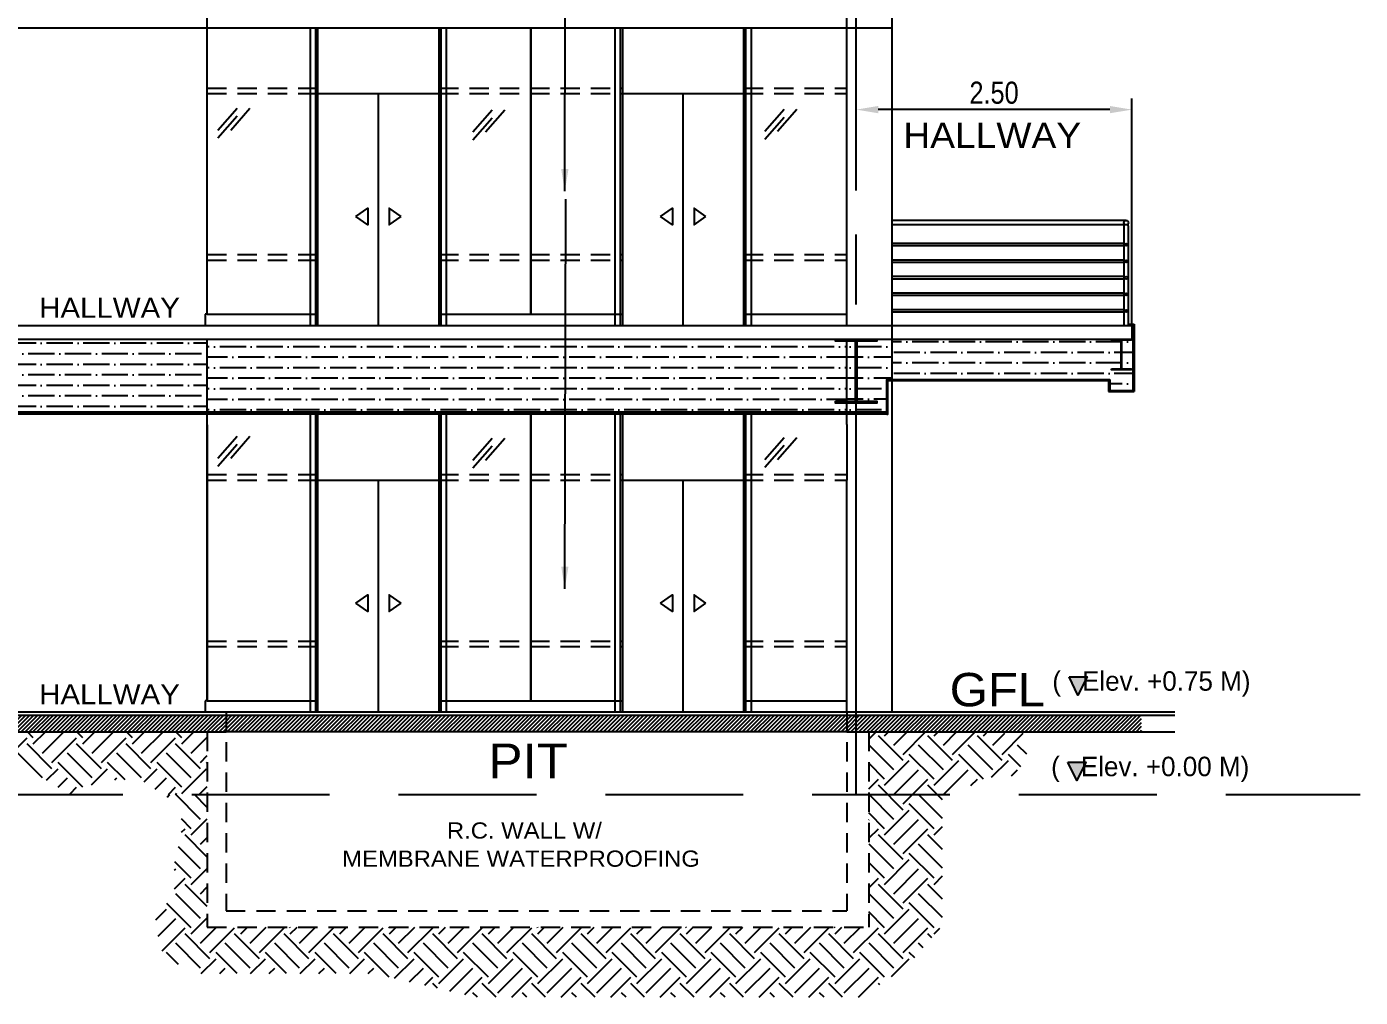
# Model space of a CAD drawing. Header units: millimetres. Extents: x 2148 to 2681, y 758 to 986.
# Drawn here: x 2439.3 to 2451.39, y 844.26 to 853.06 of the extents above; entities that cross this region are included whole.
import ezdxf

# ---------------------------------------------------------------- set-up
doc = ezdxf.new("R2010")
doc.units = ezdxf.units.MM
for name, pattern in [('27-A-2008-DD$0$LVL 11$0$xa-fp_t1_l11_39$0$HIDDEN2', [0.1875, 0.125, -0.0625]), ('CENTER2', [28.575, 19.05, -3.175, 3.175, -3.175]), ('HIDDEN', [0.375, 0.25, -0.125])]:
    doc.linetypes.add(name, pattern=pattern)
for name, color, linetype in [('A-DETAILS', 1, 'Continuous'), ('A-Hatch', 253, 'Continuous'), ('A-Stairs', 1, 'Continuous'), ('A-Wall', 4, 'Continuous'), ('cladding', 2, 'Continuous'), ('D', 1, 'Continuous'), ('DR', 7, 'Continuous'), ('ELAYOUT', 4, 'Continuous'), ('hacht', 8, 'Continuous'), ('HATCH', 8, 'Continuous'), ('S_GRID LINES', 252, 'Continuous')]:
    doc.layers.add(name, color=color, linetype=linetype)
doc.styles.add('ARIALNW', font='ARIALN.TTF')
doc.styles.add('MMTX$0$ESMX$0$X-OPTA1D', font='x-opta1d')
doc.dimstyles.new('DIM 100', dxfattribs={"dimtxt": 0.2, "dimasz": 0.2, "dimexe": 0.1, "dimexo": 0, "dimgap": 0.05, "dimtad": 1, "dimzin": 0, "dimdsep": 46, "dimtxsty": 'ARIALNW', "dimcen": 0.09, "dimclrd": 6, "dimclre": 6, "dimclrt": 13, "dimadec": 0, "dimazin": 0, "dimtfac": 1, "dimtofl": 0, "dimtmove": 2, "dimatfit": 3, "dimfxl": 1, "dimtolj": 1, "dimtzin": 0, "dimarcsym": 0})
pattern_1 = [(45, (-20.25471, -9.28747), (-0.01796051224, 0.01796051224), [])]

# ---------------------------------------------------------------- blocks, each defined once
blk = doc.blocks.new('*D2660')
at = {"layer": 'A-Wall', "color": 6, "linetype": 'ByBlock', "lineweight": -2, "transparency": 16777216}
for p, q in [((2446.823, 851.574), (2446.823, 852.407)), ((2449.123, 852.307), (2447.023, 852.307)), ((2449.323, 850.352), (2449.323, 852.407))]:
    blk.add_line(p, q, dxfattribs=at)
at = {"layer": 'A-Wall', "color": 6, "transparency": 16777216}
for points in [[(2447.023, 852.34), (2447.023, 852.274), (2446.823, 852.307)], [(2449.123, 852.34), (2449.123, 852.274), (2449.323, 852.307)]]:
    blk.add_solid(points, dxfattribs=at)
at = {"layer": 'Defpoints', "color": 0, "transparency": 16777216}
for p in [(2446.823, 852.307), (2446.823, 851.574, 0), (2449.323, 850.352, 0)]:
    blk.add_point(p, dxfattribs=at)
at = {"layer": 'A-Wall', "color": 13, "transparency": 16777216, "insert": (2448.073, 852.459), "char_height": 0.2, "attachment_point": 5, "style": 'ARIALNW'}
blk.add_mtext('\\A1;2.50', dxfattribs=at)

msp = doc.modelspace()

# ---------------------------------------------------------------- hatches: boundary and pattern name
for points in [[(2448.7540371, 847.1657204), (2448.9167856, 847.1657204), (2448.8336344, 846.9995264)], [(2448.7430233, 846.3911705), (2448.9057717, 846.3911705), (2448.8226205, 846.2249765)]]:
    msp.add_hatch(color=2).paths.add_polyline_path(points)
at = {"layer": 'hacht'}
h = msp.add_hatch(dxfattribs=at)
h.set_pattern_fill('ANSI36', color=256, scale=0.03, angle=135, style=0)
h.set_pattern_definition([(180, (2.59545, 3e-13), (-0.1666875, -0.09525), [0.238125, -0.047625, 0, -0.047625])])
h.paths.add_polyline_path([(2449.1217386, 849.8616522), (2449.1217386, 849.7616522), (2449.3327137, 849.7616522), (2449.3327137, 850.3516522), (2449.3227137, 850.3516522), (2449.3227137, 850.2266522), (2449.3174694, 850.2266522), (2449.3174694, 850.2177217), (2449.2334716, 850.2177217, 0.3905999764), (2449.230021, 850.2144998), (2449.230021, 849.9602876, 0.3924389572), (2449.2334939, 849.9570657), (2449.3174694, 849.9570657), (2449.3174694, 849.9481352), (2449.1369829, 849.9481352), (2449.1369829, 849.9570657), (2449.2212034, 849.9570657, 0.3843510591), (2449.2246675, 849.9601901), (2449.2246675, 850.2145973, 0.3825220671), (2449.2212256, 850.2177217), (2449.1369829, 850.2177217), (2449.1369829, 850.2266522), (2447.1477137, 850.2266522), (2447.1477137, 849.8616522)])
h = msp.add_hatch(dxfattribs=at)
h.set_pattern_fill('ANSI36', color=256, scale=0.03, angle=135, style=0)
h.set_pattern_definition([(180, (-20.25471, -30.30235), (-0.1666875, -0.09525), [0.238125, -0.047625, 0, -0.047625])])
h.paths.add_polyline_path([(2437.6753349, 850.2266522), (2437.6211727, 850.2266522), (2437.6211727, 850.1766521), (2437.6160165, 850.1766521), (2437.6160165, 849.4686765), (2437.6753349, 849.4686765)])
h.paths.add_polyline_path([(2439.1718458, 849.5486765), (2440.9389087, 849.5486765), (2440.9389087, 850.2266522), (2439.1718458, 850.2266522)])
h.paths.add_polyline_path([(2438.5003803, 849.5686765), (2439.1718458, 849.5686765), (2439.1718458, 850.2266522), (2438.5003803, 850.2266522)])
h.paths.add_polyline_path([(2437.6753349, 849.5686765), (2438.5003803, 849.5686765), (2438.5003803, 850.2266522), (2437.6753349, 850.2266522)])
h = msp.add_hatch(dxfattribs=at)
h.set_pattern_fill('ANSI36', color=256, scale=0.03, angle=135, style=0)
h.set_pattern_definition([(180, (212.51139, -84.34058), (-0.1666875, -0.09525), [0.238125, -0.047625, 0, -0.047625])])
h.paths.add_polyline_path([(2440.9389087, 849.5486765), (2446.7369789, 849.5486765), (2446.7369789, 850.2266522), (2440.9389087, 850.2266522)])
h = msp.add_hatch(dxfattribs=at)
h.set_pattern_fill('ANSI36', color=256, scale=0.03, angle=135, style=0)
h.set_pattern_definition([(180, (-20.25471, -40.81127), (-0.1666875, -0.09525), [0.238125, -0.047625, 0, -0.047625])])
h.paths.add_polyline_path([(2447.1007204, 849.8616522), (2447.1477137, 849.8616522), (2447.1477137, 850.2266522), (2446.7369789, 850.2266522), (2446.7369789, 849.5686765), (2447.1007204, 849.5686765)])
h = msp.add_hatch(dxfattribs=at)
h.set_pattern_fill('EARTH', color=256, scale=0.05, angle=45, style=0)
h.set_pattern_definition([(45, (-16.12157, 3e-13), (3e-17, 0.449012806), [0.3175, -0.3175]), (45, (-16.20576, 0.0842), (3e-17, 0.449012806), [0.3175, -0.3175]), (45, (-16.28995, 0.16838), (3e-17, 0.449012806), [0.3175, -0.3175]), (135, (-16.28995, 0.2245), (-0.449012806, 3e-17), [0.3175, -0.3175]), (135, (-16.20576, 0.3087), (-0.449012806, 3e-17), [0.3175, -0.3175]), (135, (-16.12157, 0.3929), (-0.449012806, 3e-17), [0.3175, -0.3175])])
h.paths.add_polyline_path([(2438.1088204, 846.0986765), (2438.5220769, 846.2769287), (2439.0118598, 846.3992955), (2439.4098109, 846.2692812), (2439.708271, 846.0986765), (2439.9761204, 846.2310414), (2440.3434609, 846.2310414), (2440.5347838, 846.0986765), (2440.9389087, 846.0986765), (2440.9389087, 846.6676818), (2437.8227137, 846.6676818), (2437.8227137, 846.0986765)])
h = msp.add_hatch(dxfattribs=at)
h.set_pattern_fill('EARTH', color=256, scale=0.05, angle=45, style=0)
h.set_pattern_definition([(45, (212.5114, -84.34058), (3e-17, 0.449012806), [0.3175, -0.3175]), (45, (212.4272, -84.2564), (3e-17, 0.449012806), [0.3175, -0.3175]), (45, (212.343, -84.1722), (3e-17, 0.449012806), [0.3175, -0.3175]), (135, (212.343, -84.11607), (-0.449012806, 3e-17), [0.3175, -0.3175]), (135, (212.4272, -84.03188), (-0.449012806, 3e-17), [0.3175, -0.3175]), (135, (212.5114, -83.9477), (-0.449012806, 3e-17), [0.3175, -0.3175])])
h.paths.add_polyline_path([(2447.605403, 846.07737), (2448.0837054, 846.2685407), (2448.2750276, 846.2685407), (2448.4116845, 846.5552954), (2448.355088, 846.6540016), (2447.4409399, 846.6676818), (2446.9366972, 846.6676818), (2446.9366972, 844.8967427), (2445.8725735, 844.8967427), (2445.8725735, 844.2612508), (2446.8811163, 844.2612508), (2447.3184198, 844.5753158), (2447.605403, 844.9166925), (2447.605403, 845.3809635), (2447.605403, 845.7633036)])
h.paths.add_polyline_path([(2440.9389087, 846.0986765), (2440.5577925, 846.0986765), (2440.7059095, 845.8766769), (2440.7059095, 845.7271557), (2440.6417756, 845.4815132), (2440.6417756, 845.2145099), (2440.460408, 844.9459318), (2440.5352283, 844.6629083), (2440.6741793, 844.5614478), (2440.7970961, 844.4760061), (2442.453395, 844.4760061), (2443.3826672, 844.2612508), (2445.8725735, 844.2612508), (2445.8725735, 844.8967427), (2440.9389087, 844.8967427)])
at = {"layer": 'HATCH', "ltscale": 0.5}
h = msp.add_hatch(dxfattribs=at)
h.set_pattern_fill('ANSI31', color=256, scale=0.018605, style=0)
h.set_pattern_definition([(135, (-145913.9638013, 5963.920944), (0.00164446852256, 0.00164446852256), [])])
edge = h.paths.add_edge_path()
edge.add_line((2446.6347069, 849.6650136), (2446.8101663, 849.6650136))
edge.add_arc((2446.8101663, 849.6722691), 0.0072555, 270.00000003, 365.90273289)
edge.add_line((2446.8173832, 849.6730152), (2446.8173832, 850.2000457))
edge.add_arc((2446.8101663, 850.2007918), 0.0072555, 354.09726717, 450.36544536)
edge.add_line((2446.81012, 850.2080471), (2446.6347069, 850.2080471))
edge.add_line((2446.6347069, 850.2080471), (2446.6347069, 850.2266522))
edge.add_line((2446.6347069, 850.2266522), (2447.0107204, 850.2266522))
edge.add_line((2447.0107204, 850.2266522), (2447.0107204, 850.2080471))
edge.add_line((2447.0107204, 850.2080471), (2446.8358177, 850.2080471))
edge.add_arc((2446.8357714, 850.2007918), 0.0072555, 89.63455483, 184.29209345)
edge.add_line((2446.8285363, 850.2002488), (2446.8285363, 849.6728121))
edge.add_arc((2446.8357714, 849.6722691), 0.0072555, 175.7079065, 269.99999978)
edge.add_line((2446.8357714, 849.6650136), (2447.0107204, 849.6650136))
edge.add_line((2447.0107204, 849.6650136), (2447.0107204, 849.6464086))
edge.add_line((2447.0107204, 849.6464086), (2446.6347069, 849.6464086))
edge.add_line((2446.6347069, 849.6464086), (2446.6347069, 849.6650136))
h = msp.add_hatch(dxfattribs=at)
h.set_pattern_fill('ANSI31', color=256, scale=0.00893, style=0)
h.set_pattern_definition([(135, (-68763.950301, 3304.7999123), (0.000789344890829, 0.000789344890829), [])])
edge = h.paths.add_edge_path()
edge.add_line((2449.1369829, 849.9570657), (2449.2212034, 849.9570657))
edge.add_arc((2449.2212034, 849.9605483), 0.0034826, 270.00000003, 365.90273289)
edge.add_line((2449.2246675, 849.9609064), (2449.2246675, 850.213881))
edge.add_arc((2449.2212034, 850.2142392), 0.0034826, 354.09726717, 450.36544536)
edge.add_line((2449.2211812, 850.2177217), (2449.1369829, 850.2177217))
edge.add_line((2449.1369829, 850.2177217), (2449.1369829, 850.2266522))
edge.add_line((2449.1369829, 850.2266522), (2449.3174694, 850.2266522))
edge.add_line((2449.3174694, 850.2266522), (2449.3174694, 850.2177217))
edge.add_line((2449.3174694, 850.2177217), (2449.2335161, 850.2177217))
edge.add_arc((2449.2334939, 850.2142392), 0.0034826, 89.63455483, 184.29209345)
edge.add_line((2449.230021, 850.2139785), (2449.230021, 849.9608089))
edge.add_arc((2449.2334939, 849.9605483), 0.0034826, 175.7079065, 269.99999978)
edge.add_line((2449.2334939, 849.9570657), (2449.3174694, 849.9570657))
edge.add_line((2449.3174694, 849.9570657), (2449.3174694, 849.9481352))
edge.add_line((2449.3174694, 849.9481352), (2449.1369829, 849.9481352))
edge.add_line((2449.1369829, 849.9481352), (2449.1369829, 849.9570657))
at = {"layer": 'HATCH'}
h = msp.add_hatch(dxfattribs=at)
h.set_pattern_fill('ANSI31', color=256, scale=0.008, style=0)
h.set_pattern_definition(pattern_1)
h.paths.add_polyline_path([(2436.9901393, 846.8190308), (2436.9901393, 846.6676818), (2441.1089812, 846.6676818), (2441.1089812, 846.8190308)])
h = msp.add_hatch(dxfattribs=at)
h.set_pattern_fill('ANSI31', color=256, scale=0.008, style=0)
h.set_pattern_definition(pattern_1)
h.paths.add_polyline_path([(2446.7369789, 846.6676818), (2446.7369789, 846.8190308), (2441.1089812, 846.8190308), (2441.1089812, 846.6676818)])
h = msp.add_hatch(dxfattribs=at)
h.set_pattern_fill('ANSI31', color=256, scale=0.008, style=0)
h.set_pattern_definition([(45, (-20.25471, 3e-13), (-0.01796051224, 0.01796051224), [])])
h.paths.add_polyline_path([(2449.4106203, 846.8190308), (2446.7369789, 846.8190308), (2446.7369789, 846.6676818), (2449.4106203, 846.6676818)])

# ---------------------------------------------------------------- linework, layer by layer
at = {"color": 2, "elevation": 0}
for points in [[(2448.7540371, 847.1657204), (2448.9167856, 847.1657204), (2448.8336344, 846.9995264), (2448.7540371, 847.1657204)], [(2448.7430233, 846.3911705), (2448.9057717, 846.3911705), (2448.8226205, 846.2249765), (2448.7430233, 846.3911705)]]:
    msp.add_lwpolyline(points, dxfattribs=at)
at = {"layer": 'A-DETAILS', "color": 8}
for p, q in [((2449.2706758, 851.3024108, 0), (2447.1477137, 851.3024108, 0)), ((2449.2706758, 851.2624108, 0), (2447.1477137, 851.2624108, 0)), ((2449.2503782, 851.0934322, 0), (2447.1477137, 851.0934322, 0)), ((2449.2503782, 851.0713894, 0), (2447.1477137, 851.0713894, 0)), ((2449.2503782, 850.9434322, 0), (2447.1477137, 850.9434322, 0)), ((2449.2503782, 850.9213894, 0), (2447.1477137, 850.9213894, 0)), ((2449.2503782, 850.7934322, 0), (2447.1477137, 850.7934322, 0)), ((2449.2503782, 850.7713894, 0), (2447.1477137, 850.7713894, 0)), ((2449.2503782, 850.6434322, 0), (2447.1477137, 850.6434322, 0)), ((2449.2503782, 850.6213894, 0), (2447.1477137, 850.6213894, 0)), ((2449.2503782, 850.4934322, 0), (2447.1477137, 850.4934322, 0)), ((2449.2503782, 850.4713894, 0), (2447.1477137, 850.4713894, 0))]:
    msp.add_line(p, q, dxfattribs=at)
at = {"layer": 'A-Hatch'}
msp.add_line((2447.1477137, 846.8486765, 0), (2447.1477137, 877.7474821, 0), dxfattribs=at)
at = {"layer": 'A-Stairs'}
for p, q in [((2449.2503782, 851.2548611, 0), (2449.2503782, 850.3516522, 0)), ((2449.2903782, 851.2548611, 0), (2449.2903782, 850.3516522, 0))]:
    msp.add_line(p, q, dxfattribs=at)
for centre, radius in [((2449.2706758, 851.2824108, 0), 0.02), ((2449.2706758, 851.0824108, 0), 0.0110214), ((2449.2706758, 850.9324108, 0), 0.0110214), ((2449.2706758, 850.7824108, 0), 0.0110214), ((2449.2706758, 850.6324108, 0), 0.0110214), ((2449.2706758, 850.4824108, 0), 0.0110214)]:
    msp.add_circle(centre, radius, dxfattribs=at)
for start, end in [(157.82196334, 179.99999993), (359.99999993, 42.91480402)]:
    msp.add_arc((2449.2703782, 851.2548611, 0.0000032), 0.02, start, end, dxfattribs=at)
at = {"layer": 'A-Wall'}
for p, q in [((2446.0628457, 850.3516522, 0), (2449.3227137, 850.3516522, 0)), ((2449.3227137, 850.3516522, 0), (2449.3227137, 850.2266522, 0))]:
    msp.add_line(p, q, dxfattribs=at)
at = {"layer": 'cladding'}
for p, q in [((2440.9389087, 850.4516522, 0), (2440.9389087, 854.0016522, 0)), ((2446.7369789, 850.3516522, 0), (2446.7369789, 853.8766522, 0)), ((2440.9389087, 850.4516522, 0), (2440.9189087, 850.4516522, 0)), ((2440.9189087, 850.4516522, 0), (2440.9189087, 850.3516522, 0)), ((2437.6160165, 850.2266522, 0), (2447.1477137, 850.2266522, 0)), ((2440.9389087, 846.9486765, 0), (2440.9389087, 850.2266522, 0)), ((2446.3364397, 850.2266522, 0), (2449.3227137, 850.2266522, 0)), ((2446.7369789, 849.4516522, 0), (2446.7369789, 850.2266522, 0)), ((2440.9389087, 849.4486765, 0), (2440.9389087, 846.9486765, 0)), ((2441.8735278, 849.4516522, 0), (2441.8735278, 849.4686765, 0)), ((2443.1092844, 849.4516522, 0), (2443.1092844, 849.4686765, 0)), ((2444.6368169, 849.4516522, 0), (2444.6368169, 849.4686765, 0)), ((2446.7369789, 849.4516522, 0), (2446.7369789, 848.9486765, 0)), ((2440.9389087, 846.9486765, 0), (2440.9389087, 849.3486765, 0)), ((2446.7369789, 846.8486765, 0), (2446.7369789, 848.9486765, 0)), ((2440.9389087, 846.9486765, 0), (2440.9189087, 846.9486765, 0)), ((2440.9189087, 846.9486765, 0), (2440.9189087, 846.8486765, 0)), ((2435.1733653, 846.8486765, 0), (2449.7126583, 846.8486765, 0))]:
    msp.add_line(p, q, dxfattribs=at)
at = {"layer": 'cladding', "color": 8}
for p, q in [((2449.2903782, 850.3616522, 0), (2449.2903782, 850.3516522, 0)), ((2449.2903782, 850.3616522, 0), (2449.3427137, 850.3616522, 0)), ((2449.3227137, 850.3516522, 0), (2449.3327137, 850.3516522, 0)), ((2449.3327137, 850.3516522, 0), (2449.3327137, 849.7616522, 0)), ((2449.3427137, 850.3616522, 0), (2449.3427137, 849.7516522, 0)), ((2449.1117386, 849.8516522, 0), (2449.1117386, 849.7516522, 0)), ((2449.1217386, 849.8616522, 0), (2449.1217386, 849.7616522, 0))]:
    msp.add_line(p, q, dxfattribs=at)
at = {"layer": 'cladding', "color": 8, "elevation": 0}
for points in [[(2447.1007204, 849.5464086), (2447.1007204, 849.8616522), (2449.1217386, 849.8616522)], [(2447.1007204, 849.5464086), (2447.1107204, 849.5464086), (2447.1107204, 849.8516522), (2449.1117386, 849.8516522)], [(2449.1217386, 849.7616522), (2449.3327137, 849.7616522)], [(2449.1117386, 849.7516522), (2449.3427137, 849.7516522)]]:
    msp.add_lwpolyline(points, dxfattribs=at)
at = {"layer": 'D', "color": 3, "ltscale": 0.5, "elevation": 0}
for points in [[(2446.6347069, 849.6650136), (2446.8101663, 849.6650136, 0.4447202436), (2446.8173832, 849.6730152), (2446.8173832, 850.2000457, 0.4466315217), (2446.81012, 850.2080471), (2446.6347069, 850.2080471), (2446.6347069, 850.2266522), (2447.0107204, 850.2266522), (2447.0107204, 850.2080471), (2446.8358177, 850.2080471, 0.4382281274), (2446.8285363, 850.2002488), (2446.8285363, 849.6728121, 0.4363286722), (2446.8357714, 849.6650136), (2447.0107204, 849.6650136), (2447.0107204, 849.6464086), (2446.6347069, 849.6464086)], [(2449.1369829, 849.9570657), (2449.2212034, 849.9570657, 0.4447202436), (2449.2246675, 849.9609064), (2449.2246675, 850.213881, 0.4466315217), (2449.2211812, 850.2177217), (2449.1369829, 850.2177217), (2449.1369829, 850.2266522), (2449.3174694, 850.2266522), (2449.3174694, 850.2177217), (2449.2335161, 850.2177217, 0.4382281274), (2449.230021, 850.2139785), (2449.230021, 849.9608089, 0.4363286722), (2449.2334939, 849.9570657), (2449.3174694, 849.9570657), (2449.3174694, 849.9481352), (2449.1369829, 849.9481352)]]:
    msp.add_lwpolyline(points, format="xyb", close=True, dxfattribs=at)
at = {"layer": 'DR'}
for p, q in [((2441.8735278, 850.3516522, 0), (2441.8735278, 853.0486765, 0)), ((2441.8735278, 850.3516522, 0), (2441.8735278, 853.0486765, 0)), ((2443.1092844, 850.3516522, 0), (2443.1092844, 853.0486765, 0)), ((2443.1092844, 850.3516522, 0), (2443.1092844, 853.0486765, 0)), ((2444.6368169, 850.3516522, 0), (2444.6368169, 853.0486765, 0)), ((2444.6368169, 850.3516522, 0), (2444.6368169, 853.0486765, 0)), ((2445.8725735, 850.3516522, 0), (2445.8725735, 853.0486765, 0)), ((2441.9406206, 852.4516522, 0), (2443.0421916, 852.4516522, 0)), ((2442.4914059, 850.3516522, 0), (2442.4914059, 852.4516522, 0)), ((2444.7054701, 852.4516522, 0), (2445.8054807, 852.4516522, 0)), ((2445.2546951, 850.3516522, 0), (2445.2546951, 852.4516522, 0)), ((2441.8735278, 846.8486765, 0), (2441.8735278, 849.5686765, 0)), ((2443.1092844, 846.8486765, 0), (2443.1092844, 849.5686765, 0)), ((2444.6368169, 846.8486765, 0), (2444.6368169, 849.5686765, 0)), ((2445.8725735, 846.8486765, 0), (2445.8725735, 849.5686765, 0)), ((2441.8735278, 846.8486765, 0), (2441.8735278, 848.9486765, 0)), ((2441.9406206, 848.9486765, 0), (2443.0421916, 848.9486765, 0)), ((2442.4914059, 846.8486765, 0), (2442.4914059, 848.9486765, 0)), ((2444.6368169, 846.8486765, 0), (2444.6368169, 848.9486765, 0)), ((2444.7054701, 848.9486765, 0), (2445.8054807, 848.9486765, 0)), ((2445.2546951, 846.8486765, 0), (2445.2546951, 848.9486765, 0))]:
    msp.add_line(p, q, dxfattribs=at)
at = {"layer": 'ELAYOUT', "ltscale": 10}
for p, q in [((2437.6160165, 850.3516522, 0), (2447.1477137, 850.3516522, 0)), ((2436.8662353, 846.8190308, 0), (2441.1089812, 846.8190308, 0)), ((2441.1089812, 846.8190308, 0), (2446.7369789, 846.8190308, 0)), ((2446.7369789, 846.8190308, 0), (2449.7126583, 846.8190308, 0)), ((2436.8662353, 846.6676818, 0), (2441.1089812, 846.6676818, 0)), ((2446.7369789, 846.6676818, 0), (2441.1089812, 846.6676818, 0)), ((2446.7369789, 846.6676818, 0), (2449.7126583, 846.6676818, 0))]:
    msp.add_line(p, q, dxfattribs=at)
at = {"layer": 'ELAYOUT', "linetype": '27-A-2008-DD$0$LVL 11$0$xa-fp_t1_l11_39$0$HIDDEN2', "ltscale": 10}
msp.add_line((2435.1733653, 846.0986765, 0), (2451.3941205, 846.0986765, 0), dxfattribs=at)
at = {"layer": 'hacht'}
for p, q in [((2437.6160165, 853.0486765, 0), (2447.1477137, 853.0486765, 0)), ((2441.0358937, 852.1213128, 0), (2441.210994, 852.32069, 0)), ((2441.151064, 852.1213128, 0), (2441.3261644, 852.32069, 0)), ((2443.3463856, 852.1054621, 0), (2443.521486, 852.3048393, 0)), ((2443.461556, 852.1054621, 0), (2443.6366563, 852.3048393, 0)), ((2445.9937103, 852.1110189, 0), (2446.1688107, 852.3103961, 0)), ((2446.1088806, 852.1110189, 0), (2446.283981, 852.3103961, 0)), ((2441.0358937, 852.050041, 0), (2441.210994, 852.2494181, 0)), ((2443.3463856, 852.0341902, 0), (2443.521486, 852.2335674, 0)), ((2445.9937103, 852.0397471, 0), (2446.1688107, 852.2391243, 0)), ((2437.6160165, 849.5686765, 0), (2447.1007204, 849.5686765, 0)), ((2437.6160165, 849.5486765, 0), (2447.1007204, 849.5486765, 0)), ((2441.0358937, 849.1466808, 0), (2441.210994, 849.346058, 0)), ((2441.151064, 849.1466808, 0), (2441.3261644, 849.346058, 0)), ((2443.3463856, 849.13083, 0), (2443.521486, 849.3302072, 0)), ((2443.461556, 849.13083, 0), (2443.6366563, 849.3302072, 0)), ((2445.9937103, 849.1363869, 0), (2446.1688107, 849.3357641, 0)), ((2446.1088806, 849.1363869, 0), (2446.283981, 849.3357641, 0)), ((2441.0358937, 849.0754089, 0), (2441.210994, 849.2747861, 0)), ((2443.3463856, 849.0595581, 0), (2443.521486, 849.2589353, 0)), ((2445.9937103, 849.065115, 0), (2446.1688107, 849.2644922, 0))]:
    msp.add_line(p, q, dxfattribs=at)
at = {"layer": 'hacht', "elevation": 0}
for points in [[(2442.2851523, 851.3370459), (2442.3933572, 851.4124589), (2442.3933572, 851.2616329)], [(2442.6976596, 851.3370459), (2442.5894547, 851.4124589), (2442.5894547, 851.2616329)], [(2445.0484414, 851.3370459), (2445.1566463, 851.4124589), (2445.1566463, 851.2616329)], [(2445.4609487, 851.3370459), (2445.3527438, 851.4124589), (2445.3527438, 851.2616329)], [(2442.2851523, 847.8340702), (2442.3933572, 847.9094832), (2442.3933572, 847.7586572)], [(2442.6976596, 847.8340702), (2442.5894547, 847.9094832), (2442.5894547, 847.7586572)], [(2445.0484414, 847.8340702), (2445.1566463, 847.9094832), (2445.1566463, 847.7586572)], [(2445.4609487, 847.8340702), (2445.3527438, 847.9094832), (2445.3527438, 847.7586572)]]:
    msp.add_lwpolyline(points, close=True, dxfattribs=at)
at = {"layer": 'HATCH'}
for p, q in [((2441.9234573, 850.3516522, 0), (2441.9234573, 853.0486765, 0)), ((2441.9406206, 850.3516522, 0), (2441.9406206, 853.0486765, 0)), ((2443.0421916, 850.3516522, 0), (2443.0421916, 853.0486765, 0)), ((2443.0593548, 850.3516522, 0), (2443.0593548, 853.0486765, 0)), ((2443.8713308, 850.4516522, 0), (2443.8713308, 853.0486765, 0)), ((2443.8763308, 850.4516522, 0), (2443.8763308, 853.0486765, 0)), ((2444.6867465, 850.3516522, 0), (2444.6867465, 853.0486765, 0)), ((2444.7054701, 850.3516522, 0), (2444.7054701, 853.0486765, 0)), ((2445.8054807, 850.3516522, 0), (2445.8054807, 853.0486765, 0)), ((2445.822644, 850.3516522, 0), (2445.822644, 853.0486765, 0)), ((2440.9389087, 850.4516522, 0), (2441.9406206, 850.4516522, 0)), ((2443.0421916, 850.4516522, 0), (2444.7054701, 850.4516522, 0)), ((2445.8054807, 850.4516522, 0), (2446.7369789, 850.4516522, 0)), ((2441.9234573, 846.8486765, 0), (2441.9234573, 849.5686765, 0)), ((2441.9406206, 846.8486765, 0), (2441.9406206, 849.5686765, 0)), ((2443.0421916, 846.8486765, 0), (2443.0421916, 849.5686765, 0)), ((2443.0593548, 846.8486765, 0), (2443.0593548, 849.5686765, 0)), ((2443.8713308, 846.9486765, 0), (2443.8713308, 849.5686765, 0)), ((2443.8763308, 846.9486765, 0), (2443.8763308, 849.5686765, 0)), ((2444.6867465, 846.8486765, 0), (2444.6867465, 849.5686765, 0)), ((2444.7054701, 846.8486765, 0), (2444.7054701, 849.5686765, 0)), ((2445.8054807, 846.8486765, 0), (2445.8054807, 849.5686765, 0)), ((2445.822644, 846.8486765, 0), (2445.822644, 849.5686765, 0)), ((2443.1092844, 846.8486765, 0), (2443.1092844, 848.9486765, 0)), ((2440.9389087, 846.9486765, 0), (2441.9406206, 846.9486765, 0)), ((2443.0421916, 846.9486765, 0), (2444.7054701, 846.9486765, 0)), ((2445.8054807, 846.9486765, 0), (2446.7369789, 846.9486765, 0))]:
    msp.add_line(p, q, dxfattribs=at)
at = {"layer": 'HATCH', "linetype": 'HIDDEN', "ltscale": 0.7}
for p, q in [((2440.9389087, 852.5016522, 0), (2441.9406206, 852.5016522, 0)), ((2440.9389087, 852.4516522, 0), (2441.9406206, 852.4516522, 0)), ((2443.0421916, 852.5016522, 0), (2444.7054701, 852.5016522, 0)), ((2443.0421916, 852.4516522, 0), (2444.7054701, 852.4516522, 0)), ((2445.8054807, 852.5016522, 0), (2446.7369789, 852.5016522, 0)), ((2445.8054807, 852.4516522, 0), (2446.7369789, 852.4516522, 0)), ((2440.9389087, 850.9926561, 0), (2441.9406206, 850.9926561, 0)), ((2443.0421916, 850.9926561, 0), (2444.7054701, 850.9926561, 0)), ((2445.8054807, 850.9926561, 0), (2446.7369789, 850.9926561, 0)), ((2440.9389087, 850.9426561, 0), (2441.9406206, 850.9426561, 0)), ((2443.0421916, 850.9426561, 0), (2444.7054701, 850.9426561, 0)), ((2445.8054807, 850.9426561, 0), (2446.7369789, 850.9426561, 0)), ((2440.9389087, 848.9986765, 0), (2441.9406206, 848.9986765, 0)), ((2440.9389087, 848.9486765, 0), (2441.9406206, 848.9486765, 0)), ((2443.0421916, 848.9986765, 0), (2444.7054701, 848.9986765, 0)), ((2443.0421916, 848.9486765, 0), (2444.7054701, 848.9486765, 0)), ((2445.8054807, 848.9986765, 0), (2446.7369789, 848.9986765, 0)), ((2445.8054807, 848.9486765, 0), (2446.7369789, 848.9486765, 0)), ((2440.9389087, 847.4896804, 0), (2441.9406206, 847.4896804, 0)), ((2443.0421916, 847.4896804, 0), (2444.7054701, 847.4896804, 0)), ((2445.8054807, 847.4896804, 0), (2446.7369789, 847.4896804, 0)), ((2440.9389087, 847.4396804, 0), (2441.9406206, 847.4396804, 0)), ((2443.0421916, 847.4396804, 0), (2444.7054701, 847.4396804, 0)), ((2445.8054807, 847.4396804, 0), (2446.7369789, 847.4396804, 0)), ((2441.1089812, 846.8486765, 0), (2441.1089812, 845.0465314, 0)), ((2446.7369789, 846.8486765, 0), (2446.7369789, 845.0465314, 0)), ((2440.9389087, 846.6676818, 0), (2440.9389087, 844.8967427, 0)), ((2446.9366972, 846.6676818, 0), (2446.9366972, 844.8967427, 0)), ((2441.1089812, 845.0465314, 0), (2446.7369789, 845.0465314, 0)), ((2440.9389087, 844.8967427, 0), (2446.9366972, 844.8967427, 0))]:
    msp.add_line(p, q, dxfattribs=at)
at = {"layer": 'S_GRID LINES', "linetype": 'CENTER2', "ltscale": 0.2}
msp.add_line((2446.8227137, 846.0964977, 0), (2446.8227137, 883.1528969, 0), dxfattribs=at)

# ---------------------------------------------------------------- texts
at = {"color": 2, "style": 'MMTX$0$ESMX$0$X-OPTA1D', "width": 1.1}
msp.add_text('HALLWAY', height=0.22932, rotation=359.98736461, dxfattribs=at).set_placement((2447.2502486, 851.9596402, -0.0000001))
for s, height, p in [('HALLWAY', 0.18144, (2439.414753, 850.4199423, 0)), ('GFL', 0.3024, (2447.6705662, 846.8987533, 0)), ('HALLWAY', 0.18144, (2439.414753, 846.9169666, 0)), ('PIT', 0.315, (2443.488661, 846.2460062, 0)), ('R.C. WALL W/', 0.147, (2443.1115905, 845.6998032, 0)), ('MEMBRANE WATERPROOFING', 0.147, (2442.1620203, 845.4446736, 0))]:
    msp.add_text(s, height=height, dxfattribs=at).set_placement(p)
at = {"color": 2, "char_height": 0.1764, "width": 7.886992949, "attachment_point": 1, "rotation": 0.01263539, "style": 'MMTX$0$ESMX$0$X-OPTA1D'}
for s, insert in [('({\\fMicrosoft JhengHei|b0|i0|c0|p34; \\fMS Shell Dlg 2|b0|i0|c0|p0;\\H0.6666x;   }Elev. +0.75 M)', (2448.6015468, 847.2162304, 0)), ('({\\fMicrosoft JhengHei|b0|i0|c0|p34; \\fMS Shell Dlg 2|b0|i0|c0|p0;\\H0.6666x;   }Elev. +0.00 M)', (2448.590533, 846.4416805, 0))]:
    msp.add_mtext(s, dxfattribs=dict(at, insert=insert))

# ---------------------------------------------------------------- dimensions: what is measured, and where the dimension line sits
at = {"layer": 'A-Wall'}
dim = msp.add_linear_dim(base=(2446.8227137, 852.3071184, 0), p1=(2449.3227137, 850.3516522, 0), p2=(2446.8227137, 851.5740207, 0), angle=180, dimstyle='DIM 100', dxfattribs=at)
dim.commit()
dim.dimension.update_dxf_attribs({"geometry": '*D2660', "text_midpoint": (2448.0727137, 852.459233, 0)})

# ---------------------------------------------------------------- leaders
for points in [[(2444.180537, 851.5675498), (2444.1903948, 855.0988041)], [(2444.180537, 847.9646557), (2444.1903948, 851.49591)]]:
    msp.add_leader(points, dimstyle='DIM 100', override={"dimgap": 0.05, "dimtad": 0}, dxfattribs=at)

doc.saveas('drawing.dxf')
